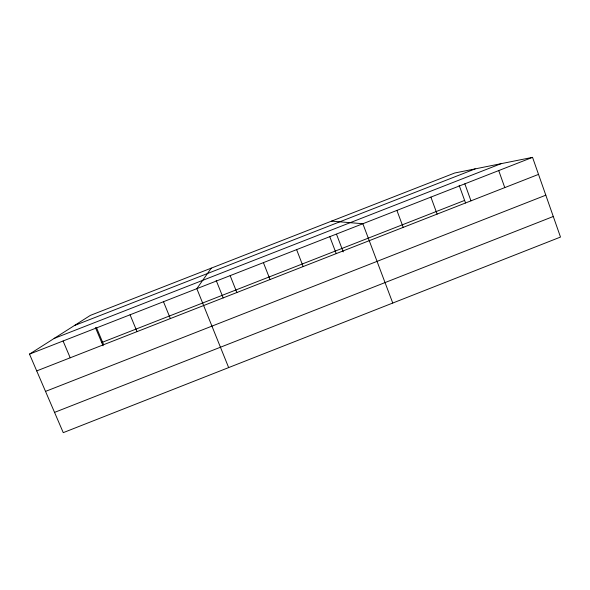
<?xml version="1.0" encoding="UTF-8"?>
<svg xmlns="http://www.w3.org/2000/svg" width="590" height="590" viewBox="0 0 590 590"><rect width="100%" height="100%" fill="white"/><g stroke="black" fill="none" stroke-linecap="round" stroke-linejoin="round"><path stroke-width="0.89" d="M211.272 268.133L196.839 288.665L228.655 367.592M29.5 354.125L90.329 315.399L454.698 173.003L532.541 157.353L560.5 237.062L63.255 432.647L29.5 354.125L532.541 157.353M54.147 338.431L501.065 163.681M101.701 342.532L464.625 200.423M36.713 370.911L538.523 174.389M45.526 391.399L545.816 195.187M54.545 412.395L553.287 216.493M74.355 325.569L475.186 168.88M331.521 221.139L362.857 223.728L392.756 303.039M63.078 340.991L70.203 357.791M95.447 327.605L103.058 345.755M96.598 327.878L103.641 344.7M130.066 314.787L137.028 331.624M163.482 301.719L170.363 318.57M216.176 280.383L223.19 297.928M230.152 275.641L236.87 292.522M263.406 262.631L270.043 279.527M296.608 249.636L303.164 266.562M336.521 234.267L343.24 251.893M329.766 236.671L336.234 253.612M396.908 210.409L403.213 227.379M430.899 197.112L437.124 214.096M459.16 185.341L465.554 203.004M464.839 183.837L470.975 200.836M498.72 170.584L504.775 187.598"/></g></svg>
